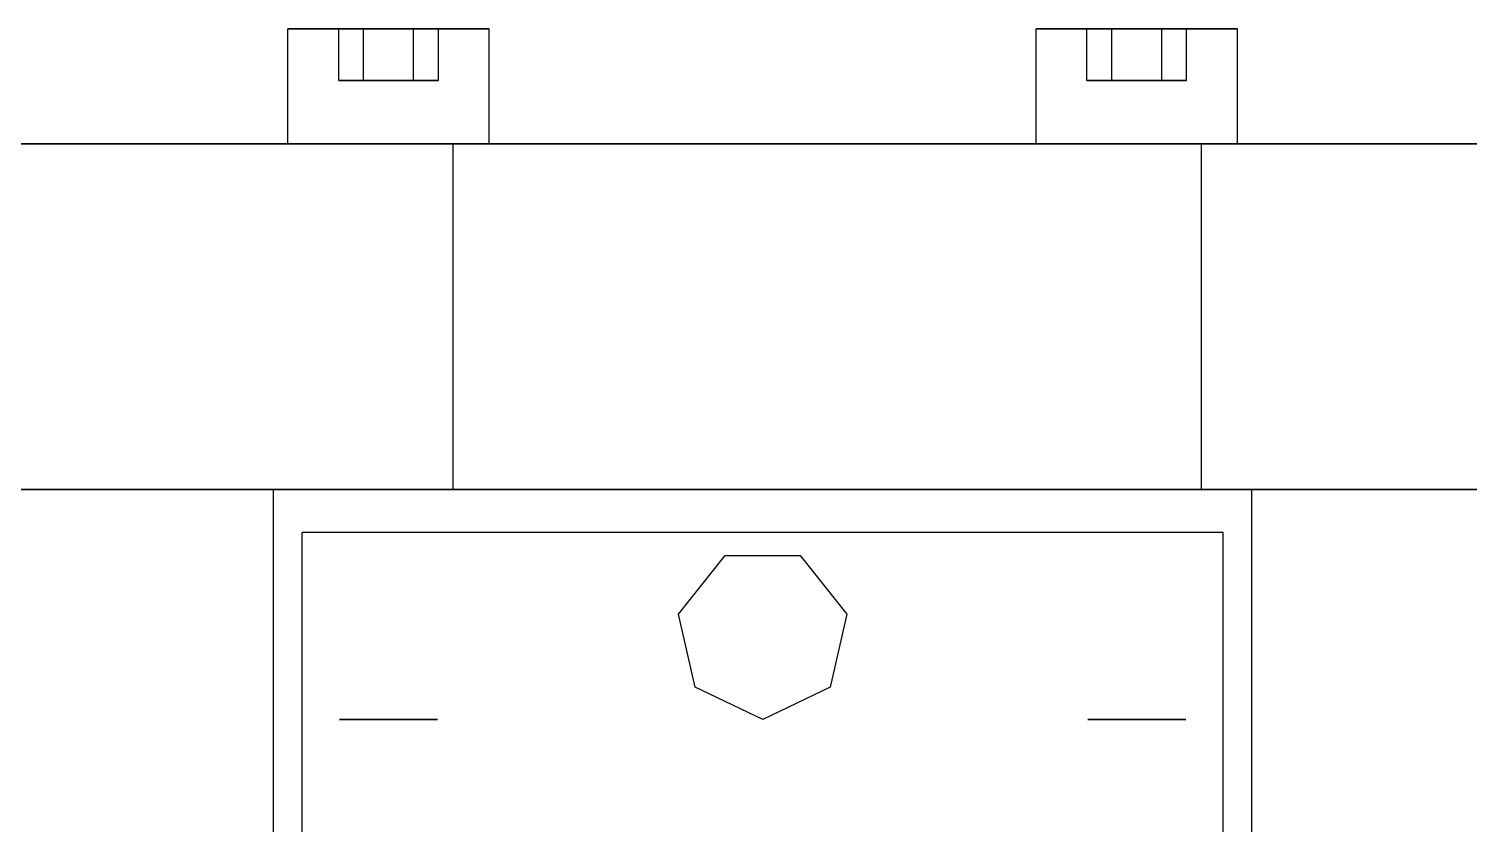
# Model space of a CAD drawing. Header units: millimetres. Extents: x -201 to 3037, y -406 to 3230.
# Drawn here: x 169.5 to 219.5, y 983.4 to 1011 of the extents above; entities that cross this region are included whole.
import ezdxf

# ---------------------------------------------------------------- set-up
doc = ezdxf.new("R2010")
doc.units = ezdxf.units.MM
doc.layers.add('HIDDEN', color=8, linetype='Continuous')
doc.layers.add('VISIBLE', color=7, linetype='Continuous')

msp = doc.modelspace()

# ---------------------------------------------------------------- linework, layer by layer
at = {"layer": 'HIDDEN'}
for points in [[(185.5, 1011), (185.412, 1011), (185.153, 1011), (184.736, 1011), (184.182, 1011), (183.519, 1011), (182.779, 1011), (182, 1011), (181.221, 1011), (180.481, 1011), (179.818, 1011), (179.264, 1011), (178.847, 1011), (178.588, 1011), (178.5, 1011)], [(185.5, 1011), (185.412, 1011), (185.153, 1011), (184.736, 1011), (184.182, 1011), (183.519, 1011), (182.779, 1011), (182, 1011), (181.221, 1011), (180.481, 1011), (179.818, 1011), (179.264, 1011), (178.847, 1011), (178.588, 1011), (178.5, 1011)], [(178.5, 1011), (178.588, 1011), (178.847, 1011), (179.264, 1011), (179.818, 1011), (180.481, 1011), (181.221, 1011), (182, 1011), (182.779, 1011), (183.519, 1011), (184.182, 1011), (184.736, 1011), (185.153, 1011), (185.412, 1011), (185.5, 1011)], [(180.268, 1011), (181.134, 1011)], [(181.134, 1011), (180.268, 1011)], [(180.268, 1009.2), (180.268, 1011)], [(180.268, 1011), (181.134, 1011)], [(181.134, 1011), (180.268, 1011)], [(180.268, 1009.2), (180.268, 1011)], [(181.134, 1011), (182.866, 1011)], [(182.866, 1011), (181.134, 1011)], [(181.134, 1009.2), (181.134, 1011)], [(181.134, 1009.2), (181.134, 1011)], [(181.134, 1011), (182.866, 1011)], [(182.866, 1011), (181.134, 1011)], [(181.134, 1009.2), (181.134, 1011)], [(181.134, 1009.2), (181.134, 1011)], [(183.732, 1011), (182.866, 1011)], [(182.866, 1011), (183.732, 1011)], [(182.866, 1009.2), (182.866, 1011)], [(182.866, 1009.2), (182.866, 1011)], [(183.732, 1011), (182.866, 1011)], [(182.866, 1011), (183.732, 1011)], [(182.866, 1009.2), (182.866, 1011)], [(182.866, 1009.2), (182.866, 1011)], [(183.732, 1009.2), (183.732, 1011)], [(183.732, 1009.2), (183.732, 1011)], [(185.5, 1007), (185.5, 1011)], [(211.5, 1011), (211.412, 1011), (211.153, 1011), (210.736, 1011), (210.182, 1011), (209.519, 1011), (208.779, 1011), (208, 1011), (207.221, 1011), (206.481, 1011), (205.818, 1011), (205.264, 1011), (204.847, 1011), (204.588, 1011), (204.5, 1011)], [(211.5, 1011), (211.412, 1011), (211.153, 1011), (210.736, 1011), (210.182, 1011), (209.519, 1011), (208.779, 1011), (208, 1011), (207.221, 1011), (206.481, 1011), (205.818, 1011), (205.264, 1011), (204.847, 1011), (204.588, 1011), (204.5, 1011)], [(204.5, 1011), (204.588, 1011), (204.847, 1011), (205.264, 1011), (205.818, 1011), (206.481, 1011), (207.221, 1011), (208, 1011), (208.779, 1011), (209.519, 1011), (210.182, 1011), (210.736, 1011), (211.153, 1011), (211.412, 1011), (211.5, 1011)], [(206.268, 1011), (207.134, 1011)], [(207.134, 1011), (206.268, 1011)], [(206.268, 1009.2), (206.268, 1011)], [(206.268, 1011), (207.134, 1011)], [(207.134, 1011), (206.268, 1011)], [(206.268, 1009.2), (206.268, 1011)], [(207.134, 1011), (208.866, 1011)], [(208.866, 1011), (207.134, 1011)], [(207.134, 1009.2), (207.134, 1011)], [(207.134, 1009.2), (207.134, 1011)], [(207.134, 1011), (208.866, 1011)], [(208.866, 1011), (207.134, 1011)], [(207.134, 1009.2), (207.134, 1011)], [(207.134, 1009.2), (207.134, 1011)], [(209.732, 1011), (208.866, 1011)], [(208.866, 1011), (209.732, 1011)], [(208.866, 1009.2), (208.866, 1011)], [(208.866, 1009.2), (208.866, 1011)], [(209.732, 1011), (208.866, 1011)], [(208.866, 1011), (209.732, 1011)], [(208.866, 1009.2), (208.866, 1011)], [(208.866, 1009.2), (208.866, 1011)], [(209.732, 1009.2), (209.732, 1011)], [(209.732, 1009.2), (209.732, 1011)], [(211.5, 1007), (211.5, 1011)], [(181.134, 1009.2), (180.268, 1009.2)], [(180.268, 1009.2), (181.134, 1009.2)], [(181.134, 1009.2), (180.268, 1009.2)], [(180.268, 1009.2), (181.134, 1009.2)], [(182.866, 1009.2), (181.134, 1009.2)], [(181.134, 1009.2), (182.866, 1009.2)], [(182.866, 1009.2), (181.134, 1009.2)], [(181.134, 1009.2), (182.866, 1009.2)], [(182.866, 1009.2), (183.732, 1009.2)], [(183.732, 1009.2), (182.866, 1009.2)], [(182.866, 1009.2), (183.732, 1009.2)], [(183.732, 1009.2), (182.866, 1009.2)], [(207.134, 1009.2), (206.268, 1009.2)], [(206.268, 1009.2), (207.134, 1009.2)], [(207.134, 1009.2), (206.268, 1009.2)], [(206.268, 1009.2), (207.134, 1009.2)], [(208.866, 1009.2), (207.134, 1009.2)], [(207.134, 1009.2), (208.866, 1009.2)], [(208.866, 1009.2), (207.134, 1009.2)], [(207.134, 1009.2), (208.866, 1009.2)], [(208.866, 1009.2), (209.732, 1009.2)], [(209.732, 1009.2), (208.866, 1009.2)], [(208.866, 1009.2), (209.732, 1009.2)], [(209.732, 1009.2), (208.866, 1009.2)], [(362, 1007), (138, 1007)], [(185.5, 1007), (185.412, 1007), (185.153, 1007), (184.736, 1007), (184.182, 1007), (183.519, 1007), (182.779, 1007), (182, 1007), (181.221, 1007), (180.481, 1007), (179.818, 1007), (179.264, 1007), (178.847, 1007), (178.588, 1007), (178.5, 1007)], [(178.5, 1007), (178.588, 1007), (178.847, 1007), (179.264, 1007), (179.818, 1007), (180.481, 1007), (181.221, 1007), (182, 1007), (182.779, 1007), (183.519, 1007), (184.182, 1007), (184.736, 1007), (185.153, 1007), (185.412, 1007), (185.5, 1007)], [(185.5, 1007), (185.412, 1007), (185.153, 1007), (184.736, 1007), (184.182, 1007), (183.519, 1007), (182.779, 1007), (182, 1007), (181.221, 1007), (180.481, 1007), (179.818, 1007), (179.264, 1007), (178.847, 1007), (178.588, 1007), (178.5, 1007)], [(178.5, 1007), (178.588, 1007), (178.847, 1007), (179.264, 1007), (179.818, 1007), (180.481, 1007), (181.221, 1007), (182, 1007), (182.779, 1007), (183.519, 1007), (184.182, 1007), (184.736, 1007), (185.153, 1007), (185.412, 1007), (185.5, 1007)], [(184.25, 1007), (184.194, 1007), (184.027, 1007), (183.759, 1007), (183.403, 1007), (182.976, 1007), (182.501, 1007), (182, 1007), (181.499, 1007), (181.024, 1007), (180.597, 1007), (180.241, 1007), (179.973, 1007), (179.806, 1007), (179.75, 1007)], [(179.75, 1007), (179.806, 1007), (179.973, 1007), (180.241, 1007), (180.597, 1007), (181.024, 1007), (181.499, 1007), (182, 1007), (182.501, 1007), (182.976, 1007), (183.403, 1007), (183.759, 1007), (184.027, 1007), (184.194, 1007), (184.25, 1007)], [(184.25, 1007), (184.194, 1007), (184.027, 1007), (183.759, 1007), (183.403, 1007), (182.976, 1007), (182.501, 1007), (182, 1007), (181.499, 1007), (181.024, 1007), (180.597, 1007), (180.241, 1007), (179.973, 1007), (179.806, 1007), (179.75, 1007)], [(179.75, 1007), (179.806, 1007), (179.973, 1007), (180.241, 1007), (180.597, 1007), (181.024, 1007), (181.499, 1007), (182, 1007), (182.501, 1007), (182.976, 1007), (183.403, 1007), (183.759, 1007), (184.027, 1007), (184.194, 1007), (184.25, 1007)], [(184.25, 995), (184.25, 1007)], [(184.25, 995), (184.25, 1007)], [(211.5, 1007), (211.412, 1007), (211.153, 1007), (210.736, 1007), (210.182, 1007), (209.519, 1007), (208.779, 1007), (208, 1007), (207.221, 1007), (206.481, 1007), (205.818, 1007), (205.264, 1007), (204.847, 1007), (204.588, 1007), (204.5, 1007)], [(204.5, 1007), (204.588, 1007), (204.847, 1007), (205.264, 1007), (205.818, 1007), (206.481, 1007), (207.221, 1007), (208, 1007), (208.779, 1007), (209.519, 1007), (210.182, 1007), (210.736, 1007), (211.153, 1007), (211.412, 1007), (211.5, 1007)], [(211.5, 1007), (211.412, 1007), (211.153, 1007), (210.736, 1007), (210.182, 1007), (209.519, 1007), (208.779, 1007), (208, 1007), (207.221, 1007), (206.481, 1007), (205.818, 1007), (205.264, 1007), (204.847, 1007), (204.588, 1007), (204.5, 1007)], [(204.5, 1007), (204.588, 1007), (204.847, 1007), (205.264, 1007), (205.818, 1007), (206.481, 1007), (207.221, 1007), (208, 1007), (208.779, 1007), (209.519, 1007), (210.182, 1007), (210.736, 1007), (211.153, 1007), (211.412, 1007), (211.5, 1007)], [(210.25, 1007), (210.194, 1007), (210.027, 1007), (209.759, 1007), (209.403, 1007), (208.976, 1007), (208.501, 1007), (208, 1007), (207.499, 1007), (207.024, 1007), (206.597, 1007), (206.241, 1007), (205.973, 1007), (205.806, 1007), (205.75, 1007)], [(205.75, 1007), (205.806, 1007), (205.973, 1007), (206.241, 1007), (206.597, 1007), (207.024, 1007), (207.499, 1007), (208, 1007), (208.501, 1007), (208.976, 1007), (209.403, 1007), (209.759, 1007), (210.027, 1007), (210.194, 1007), (210.25, 1007)], [(210.25, 1007), (210.194, 1007), (210.027, 1007), (209.759, 1007), (209.403, 1007), (208.976, 1007), (208.501, 1007), (208, 1007), (207.499, 1007), (207.024, 1007), (206.597, 1007), (206.241, 1007), (205.973, 1007), (205.806, 1007), (205.75, 1007)], [(205.75, 1007), (205.806, 1007), (205.973, 1007), (206.241, 1007), (206.597, 1007), (207.024, 1007), (207.499, 1007), (208, 1007), (208.501, 1007), (208.976, 1007), (209.403, 1007), (209.759, 1007), (210.027, 1007), (210.194, 1007), (210.25, 1007)], [(210.25, 995), (210.25, 1007)], [(210.25, 995), (210.25, 1007)], [(362, 995), (138, 995)], [(212, 995), (178, 995)], [(212, 995), (178, 995)], [(178, 971.3), (178, 995)], [(184.25, 995), (184.194, 995), (184.027, 995), (183.759, 995), (183.403, 995), (182.976, 995), (182.501, 995), (182, 995), (181.499, 995), (181.024, 995), (180.597, 995), (180.241, 995), (179.973, 995), (179.806, 995), (179.75, 995)], [(179.75, 995), (179.806, 995), (179.973, 995), (180.241, 995), (180.597, 995), (181.024, 995), (181.499, 995), (182, 995), (182.501, 995), (182.976, 995), (183.403, 995), (183.759, 995), (184.027, 995), (184.194, 995), (184.25, 995)], [(184.25, 995), (184.194, 995), (184.027, 995), (183.759, 995), (183.403, 995), (182.976, 995), (182.501, 995), (182, 995), (181.499, 995), (181.024, 995), (180.597, 995), (180.241, 995), (179.973, 995), (179.806, 995), (179.75, 995)], [(179.75, 995), (179.806, 995), (179.973, 995), (180.241, 995), (180.597, 995), (181.024, 995), (181.499, 995), (182, 995), (182.501, 995), (182.976, 995), (183.403, 995), (183.759, 995), (184.027, 995), (184.194, 995), (184.25, 995)], [(182, 995), (181.81, 995), (181.622, 995), (181.439, 995), (181.262, 995), (181.096, 995), (180.94, 995), (180.798, 995), (180.671, 995), (180.561, 995), (180.468, 995), (180.395, 995), (180.343, 995), (180.311, 995), (180.3, 995)], [(180.3, 995), (180.343, 995), (180.468, 995), (180.671, 995), (180.94, 995), (181.262, 995), (181.622, 995), (182, 995), (182.378, 995), (182.738, 995), (183.06, 995), (183.329, 995), (183.532, 995), (183.657, 995), (183.7, 995)], [(182, 995), (181.81, 995), (181.622, 995), (181.439, 995), (181.262, 995), (181.096, 995), (180.94, 995), (180.798, 995), (180.671, 995), (180.561, 995), (180.468, 995), (180.395, 995), (180.343, 995), (180.311, 995), (180.3, 995)], [(180.3, 995), (180.343, 995), (180.468, 995), (180.671, 995), (180.94, 995), (181.262, 995), (181.622, 995), (182, 995), (182.378, 995), (182.738, 995), (183.06, 995), (183.329, 995), (183.532, 995), (183.657, 995), (183.7, 995)], [(183.7, 995), (183.689, 995), (183.657, 995), (183.605, 995), (183.532, 995), (183.439, 995), (183.329, 995), (183.202, 995), (183.06, 995), (182.904, 995), (182.738, 995), (182.561, 995), (182.378, 995), (182.19, 995), (182, 995)], [(183.7, 995), (183.689, 995), (183.657, 995), (183.605, 995), (183.532, 995), (183.439, 995), (183.329, 995), (183.202, 995), (183.06, 995), (182.904, 995), (182.738, 995), (182.561, 995), (182.378, 995), (182.19, 995), (182, 995)], [(210.25, 995), (210.194, 995), (210.027, 995), (209.759, 995), (209.403, 995), (208.976, 995), (208.501, 995), (208, 995), (207.499, 995), (207.024, 995), (206.597, 995), (206.241, 995), (205.973, 995), (205.806, 995), (205.75, 995)], [(205.75, 995), (205.806, 995), (205.973, 995), (206.241, 995), (206.597, 995), (207.024, 995), (207.499, 995), (208, 995), (208.501, 995), (208.976, 995), (209.403, 995), (209.759, 995), (210.027, 995), (210.194, 995), (210.25, 995)], [(210.25, 995), (210.194, 995), (210.027, 995), (209.759, 995), (209.403, 995), (208.976, 995), (208.501, 995), (208, 995), (207.499, 995), (207.024, 995), (206.597, 995), (206.241, 995), (205.973, 995), (205.806, 995), (205.75, 995)], [(205.75, 995), (205.806, 995), (205.973, 995), (206.241, 995), (206.597, 995), (207.024, 995), (207.499, 995), (208, 995), (208.501, 995), (208.976, 995), (209.403, 995), (209.759, 995), (210.027, 995), (210.194, 995), (210.25, 995)], [(208, 995), (207.81, 995), (207.622, 995), (207.439, 995), (207.262, 995), (207.096, 995), (206.94, 995), (206.798, 995), (206.671, 995), (206.561, 995), (206.468, 995), (206.395, 995), (206.343, 995), (206.311, 995), (206.3, 995)], [(206.3, 995), (206.343, 995), (206.468, 995), (206.671, 995), (206.94, 995), (207.262, 995), (207.622, 995), (208, 995), (208.378, 995), (208.738, 995), (209.06, 995), (209.329, 995), (209.532, 995), (209.657, 995), (209.7, 995)], [(208, 995), (207.81, 995), (207.622, 995), (207.439, 995), (207.262, 995), (207.096, 995), (206.94, 995), (206.798, 995), (206.671, 995), (206.561, 995), (206.468, 995), (206.395, 995), (206.343, 995), (206.311, 995), (206.3, 995)], [(206.3, 995), (206.343, 995), (206.468, 995), (206.671, 995), (206.94, 995), (207.262, 995), (207.622, 995), (208, 995), (208.378, 995), (208.738, 995), (209.06, 995), (209.329, 995), (209.532, 995), (209.657, 995), (209.7, 995)], [(209.7, 995), (209.689, 995), (209.657, 995), (209.605, 995), (209.532, 995), (209.439, 995), (209.329, 995), (209.202, 995), (209.06, 995), (208.904, 995), (208.738, 995), (208.561, 995), (208.378, 995), (208.19, 995), (208, 995)], [(209.7, 995), (209.689, 995), (209.657, 995), (209.605, 995), (209.532, 995), (209.439, 995), (209.329, 995), (209.202, 995), (209.06, 995), (208.904, 995), (208.738, 995), (208.561, 995), (208.378, 995), (208.19, 995), (208, 995)], [(212, 971.3), (212, 995)], [(211, 993.5), (179, 993.5)], [(179, 971.8), (179, 993.5)], [(211, 993.5), (179, 993.5)], [(179, 971.8), (179, 993.5)], [(211, 993.5), (179, 993.5)], [(179, 971.8), (179, 993.5)], [(211, 971.8), (211, 993.5)], [(211, 971.8), (211, 993.5)], [(211, 971.8), (211, 993.5)], [(195, 987), (192.655, 988.13), (192.075, 990.668), (193.698, 992.703), (196.302, 992.703), (197.925, 990.668), (197.345, 988.13), (195, 987)], [(195, 987), (192.655, 988.13), (192.075, 990.668), (193.698, 992.703), (196.302, 992.703), (197.925, 990.668), (197.345, 988.13), (195, 987)], [(182, 987), (181.81, 987), (181.622, 987), (181.439, 987), (181.262, 987), (181.096, 987), (180.94, 987), (180.798, 987), (180.671, 987), (180.561, 987), (180.468, 987), (180.395, 987), (180.343, 987), (180.311, 987), (180.3, 987)], [(180.3, 987), (180.343, 987), (180.468, 987), (180.671, 987), (180.94, 987), (181.262, 987), (181.622, 987), (182, 987), (182.378, 987), (182.738, 987), (183.06, 987), (183.329, 987), (183.532, 987), (183.657, 987), (183.7, 987)], [(182, 987), (181.81, 987), (181.622, 987), (181.439, 987), (181.262, 987), (181.096, 987), (180.94, 987), (180.798, 987), (180.671, 987), (180.561, 987), (180.468, 987), (180.395, 987), (180.343, 987), (180.311, 987), (180.3, 987)], [(180.3, 987), (180.343, 987), (180.468, 987), (180.671, 987), (180.94, 987), (181.262, 987), (181.622, 987), (182, 987), (182.378, 987), (182.738, 987), (183.06, 987), (183.329, 987), (183.532, 987), (183.657, 987), (183.7, 987)], [(183.7, 987), (183.689, 987), (183.657, 987), (183.605, 987), (183.532, 987), (183.439, 987), (183.329, 987), (183.202, 987), (183.06, 987), (182.904, 987), (182.738, 987), (182.561, 987), (182.378, 987), (182.19, 987), (182, 987)], [(183.7, 987), (183.689, 987), (183.657, 987), (183.605, 987), (183.532, 987), (183.439, 987), (183.329, 987), (183.202, 987), (183.06, 987), (182.904, 987), (182.738, 987), (182.561, 987), (182.378, 987), (182.19, 987), (182, 987)], [(208, 987), (207.81, 987), (207.622, 987), (207.439, 987), (207.262, 987), (207.096, 987), (206.94, 987), (206.798, 987), (206.671, 987), (206.561, 987), (206.468, 987), (206.395, 987), (206.343, 987), (206.311, 987), (206.3, 987)], [(206.3, 987), (206.343, 987), (206.468, 987), (206.671, 987), (206.94, 987), (207.262, 987), (207.622, 987), (208, 987), (208.378, 987), (208.738, 987), (209.06, 987), (209.329, 987), (209.532, 987), (209.657, 987), (209.7, 987)], [(208, 987), (207.81, 987), (207.622, 987), (207.439, 987), (207.262, 987), (207.096, 987), (206.94, 987), (206.798, 987), (206.671, 987), (206.561, 987), (206.468, 987), (206.395, 987), (206.343, 987), (206.311, 987), (206.3, 987)], [(206.3, 987), (206.343, 987), (206.468, 987), (206.671, 987), (206.94, 987), (207.262, 987), (207.622, 987), (208, 987), (208.378, 987), (208.738, 987), (209.06, 987), (209.329, 987), (209.532, 987), (209.657, 987), (209.7, 987)], [(209.7, 987), (209.689, 987), (209.657, 987), (209.605, 987), (209.532, 987), (209.439, 987), (209.329, 987), (209.202, 987), (209.06, 987), (208.904, 987), (208.738, 987), (208.561, 987), (208.378, 987), (208.19, 987), (208, 987)], [(209.7, 987), (209.689, 987), (209.657, 987), (209.605, 987), (209.532, 987), (209.439, 987), (209.329, 987), (209.202, 987), (209.06, 987), (208.904, 987), (208.738, 987), (208.561, 987), (208.378, 987), (208.19, 987), (208, 987)]]:
    msp.add_lwpolyline(points, dxfattribs=at)
at = {"layer": 'VISIBLE'}
for points in [[(178.5, 1011), (178.588, 1011), (178.847, 1011), (179.264, 1011), (179.818, 1011), (180.481, 1011), (181.221, 1011), (182, 1011), (182.779, 1011), (183.519, 1011), (184.182, 1011), (184.736, 1011), (185.153, 1011), (185.412, 1011), (185.5, 1011)], [(178.5, 1007), (178.5, 1011)], [(185.5, 1007), (185.5, 1011)], [(204.5, 1011), (204.588, 1011), (204.847, 1011), (205.264, 1011), (205.818, 1011), (206.481, 1011), (207.221, 1011), (208, 1011), (208.779, 1011), (209.519, 1011), (210.182, 1011), (210.736, 1011), (211.153, 1011), (211.412, 1011), (211.5, 1011)], [(204.5, 1007), (204.5, 1011)], [(211.5, 1007), (211.5, 1011)], [(138, 1007), (362, 1007)], [(138, 995), (362, 995)], [(178, 971.3), (178, 995)], [(212, 971.3), (212, 995)], [(211, 993.5), (179, 993.5)], [(179, 971.8), (179, 993.5)], [(211, 971.8), (211, 993.5)]]:
    msp.add_lwpolyline(points, dxfattribs=at)

doc.saveas('drawing.dxf')
